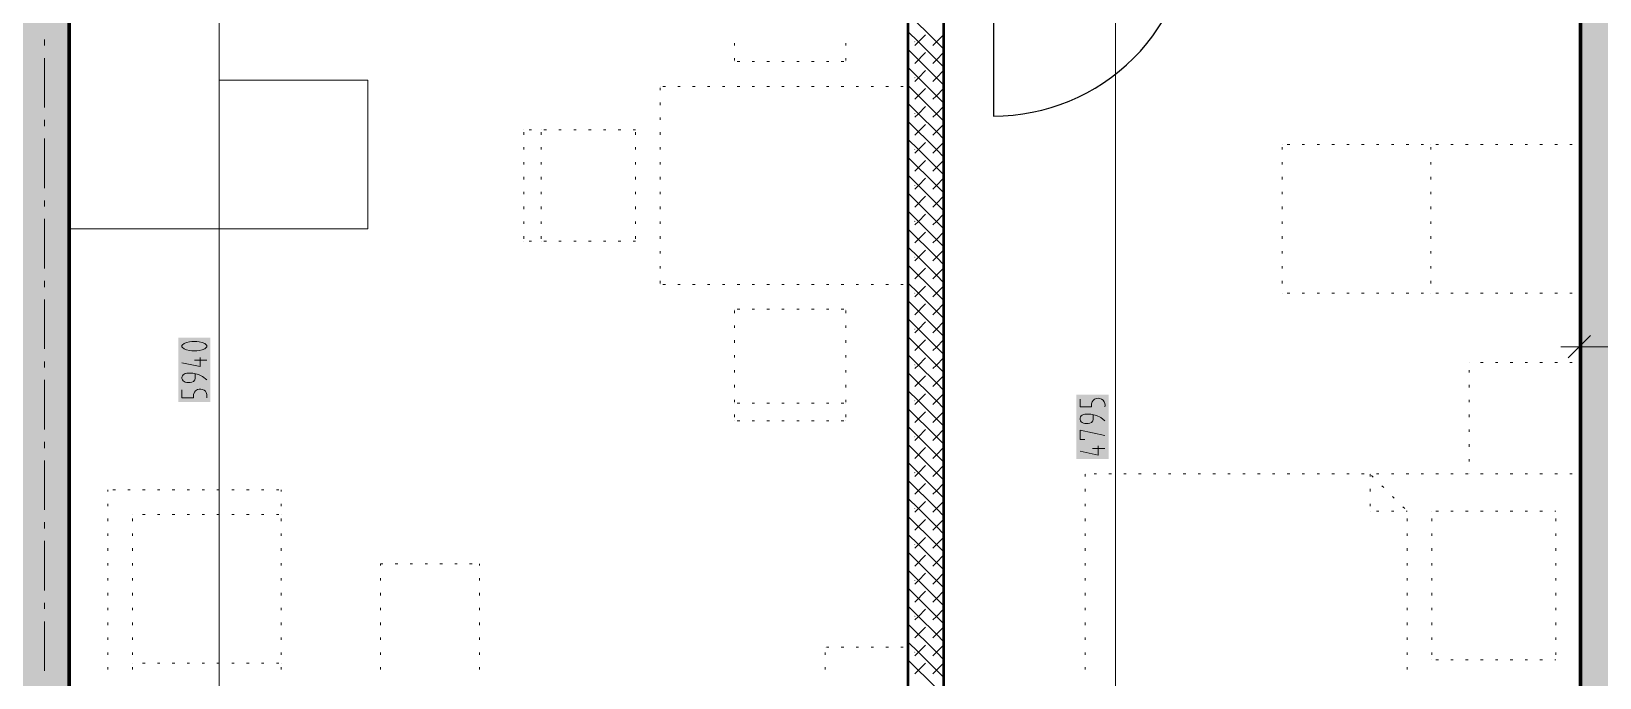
# Model space of a CAD drawing. Header units: millimetres. Extents: x 0 to 594, y 0 to 420.
# Drawn here: x 350.3 to 415.2, y 149.7 to 176.4 of the extents above; entities that cross this region are included whole.
import ezdxf

# ---------------------------------------------------------------- set-up
doc = ezdxf.new("R2010")
doc.units = ezdxf.units.MM
doc.header["$LTSCALE"] = 8
for name, color, linetype in [('PDF_Dvere', 7, 'Continuous'), ('PDF_Koty delkove', 7, 'Continuous'), ('PDF_Kuchyne', 7, 'Continuous'), ('PDF_Nabytek', 7, 'Continuous'), ('PDF_Osy hlavni', 7, 'Continuous'), ('PDF_Pricky zdene', 7, 'Continuous'), ('PDF_Steny obvodove nosne', 7, 'Continuous')]:
    doc.layers.add(name, color=color, linetype=linetype)

msp = doc.modelspace()

# ---------------------------------------------------------------- linework, layer by layer
at = {"layer": 'PDF_Dvere', "lineweight": 25}
msp.add_lwpolyline([(390.12, 181.118), (390.12, 172.918, 0.414214), (398.319, 181.118), (398.125, 181.118)], format="xyb", dxfattribs=at)
at = {"layer": 'PDF_Koty delkove', "lineweight": 18}
for points in [[(358.088, 144.14), (358.088, 147.014), (358.088, 192.854), (358.088, 194.34), (358.088, 195.878), (358.088, 205.615), (358.088, 207.204), (358.088, 215.711), (358.088, 218.325)], [(395.175, 131.969), (395.175, 163.41), (395.175, 172.733), (395.175, 181.118), (395.175, 182.604), (395.175, 212.995), (395.175, 215.762), (395.175, 218.325)], [(414.361, 164.142), (414.361, 163.373), (414.361, 162.604)], [(414.822, 163.834), (413.899, 162.912)], [(357.302, 162.932), (357.302, 162.549), (356.551, 162.714)], [(414.361, 163.373), (413.592, 163.373)], [(545.764, 163.373), (530.717, 163.373), (514.707, 163.373), (503.945, 163.373), (501.177, 163.373), (481.087, 163.373), (459.665, 163.373), (456.898, 163.373), (436.142, 163.373), (416.513, 163.373), (414.361, 163.373)], [(357.576, 162.002), (357.405, 162.139), (357.234, 162.221), (356.995, 162.275), (356.755, 162.275), (356.687, 162.261), (356.636, 162.234), (356.602, 162.207), (356.567, 162.166), (356.551, 162.111), (356.551, 162.057), (356.567, 162.002), (356.602, 161.96), (356.636, 161.933), (356.687, 161.905), (356.755, 161.891), (356.892, 161.891), (356.96, 161.905), (357.029, 161.933), (357.08, 162.002), (357.097, 162.057), (357.097, 162.248)], [(357.576, 162.823), (357.063, 162.823)], [(356.551, 161.591), (356.551, 161.262), (357.029, 161.262), (357.029, 161.4), (357.063, 161.495), (357.115, 161.55), (357.2, 161.604), (357.267, 161.618), (357.336, 161.618), (357.405, 161.604), (357.472, 161.577), (357.524, 161.536), (357.558, 161.482), (357.576, 161.4), (357.576, 161.262)], [(394.729, 160.305), (394.558, 160.442), (394.387, 160.525), (394.148, 160.579), (393.908, 160.579), (393.84, 160.565), (393.789, 160.538), (393.755, 160.511), (393.72, 160.47), (393.704, 160.415), (393.704, 160.36), (393.72, 160.305), (393.755, 160.264), (393.789, 160.237), (393.84, 160.209), (393.908, 160.195), (394.045, 160.195), (394.113, 160.209), (394.182, 160.237), (394.233, 160.305), (394.25, 160.36), (394.25, 160.552)], [(393.908, 159.538), (393.704, 159.538), (393.704, 159.922), (394.729, 159.703)], [(394.455, 159.265), (394.455, 158.881), (393.704, 159.046)], [(394.729, 159.155), (394.216, 159.155)]]:
    msp.add_lwpolyline(points, dxfattribs=at)
msp.add_lwpolyline([(357.165, 163.589), (356.96, 163.589), (356.858, 163.575), (356.738, 163.548), (356.636, 163.507), (356.567, 163.453), (356.551, 163.425), (356.551, 163.371), (356.567, 163.343), (356.636, 163.289), (356.738, 163.247), (356.858, 163.22), (356.96, 163.206), (357.165, 163.206), (357.267, 163.22), (357.387, 163.247), (357.49, 163.289), (357.558, 163.343), (357.576, 163.371), (357.576, 163.425), (357.558, 163.453), (357.49, 163.507), (357.387, 163.548), (357.267, 163.575)], close=True, dxfattribs=at)
msp.add_lwpolyline([(393.704, 161.209), (393.704, 160.88), (394.182, 160.88), (394.182, 161.017, -1.034054), (394.729, 160.88)], format="xyb", dxfattribs=at)
at = {"layer": 'PDF_Koty delkove', "color": 7, "lineweight": 18, "true_color": 0xffffff, "transparency": 33554559}
for points in [[(357.73, 161.081), (357.73, 163.743), (356.397, 161.081), (356.397, 163.743)], [(394.883, 158.727), (394.883, 161.389), (393.55, 158.727), (393.55, 161.389)]]:
    msp.add_solid(points, dxfattribs=at)
at = {"layer": 'PDF_Kuchyne', "lineweight": 13}
msp.add_lwpolyline([(351.939, 168.254), (364.239, 168.254), (364.239, 174.404), (358.089, 174.404), (358.089, 186.704), (370.337, 186.704), (370.337, 192.854), (351.939, 192.854), (351.939, 186.704)], dxfattribs=at)
at = {"layer": 'PDF_Nabytek', "lineweight": 13}
for points in [[(379.404, 175.837), (379.404, 175.939)], [(384.016, 175.837), (384.016, 175.939)], [(379.404, 175.222), (379.404, 175.324)], [(379.404, 175.176), (379.404, 175.176)], [(379.404, 175.176), (379.404, 175.176)], [(379.624, 175.176), (379.522, 175.176)], [(380.239, 175.176), (380.137, 175.176)], [(380.854, 175.176), (380.752, 175.176)], [(381.469, 175.176), (381.367, 175.176)], [(382.084, 175.176), (381.982, 175.176)], [(382.699, 175.176), (382.597, 175.176)], [(383.314, 175.176), (383.212, 175.176)], [(383.929, 175.176), (383.827, 175.176)], [(384.016, 175.222), (384.016, 175.324)], [(384.016, 175.176), (384.016, 175.176)], [(384.016, 175.176), (384.016, 175.176)], [(376.333, 174.151), (376.333, 174.151)], [(376.333, 174.151), (376.333, 174.151)], [(376.333, 173.992), (376.333, 174.094)], [(376.549, 174.151), (376.447, 174.151)], [(377.164, 174.151), (377.062, 174.151)], [(377.779, 174.151), (377.677, 174.151)], [(378.394, 174.151), (378.292, 174.151)], [(379.009, 174.151), (378.907, 174.151)], [(379.624, 174.151), (379.522, 174.151)], [(380.239, 174.151), (380.137, 174.151)], [(380.854, 174.151), (380.752, 174.151)], [(381.469, 174.151), (381.367, 174.151)], [(382.084, 174.151), (381.982, 174.151)], [(382.699, 174.151), (382.597, 174.151)], [(383.314, 174.151), (383.212, 174.151)], [(383.929, 174.151), (383.827, 174.151)], [(384.544, 174.151), (384.442, 174.151)], [(385.159, 174.151), (385.057, 174.151)], [(385.774, 174.151), (385.672, 174.151)], [(386.389, 174.151), (386.287, 174.151)], [(386.583, 174.151), (386.583, 174.151)], [(386.583, 174.151), (386.583, 174.151)], [(386.583, 173.992), (386.583, 174.094)], [(376.333, 173.377), (376.333, 173.479)], [(386.583, 173.377), (386.583, 173.479)], [(376.333, 172.762), (376.333, 172.864)], [(386.583, 172.762), (386.583, 172.864)], [(370.696, 172.357), (370.696, 172.357)], [(370.696, 172.357), (370.696, 172.357)], [(370.696, 172.147), (370.696, 172.249)], [(371.014, 172.357), (370.912, 172.357)], [(371.413, 172.357), (371.413, 172.357)], [(371.413, 172.147), (371.413, 172.249)], [(371.629, 172.357), (371.527, 172.357)], [(372.244, 172.357), (372.142, 172.357)], [(372.859, 172.357), (372.757, 172.357)], [(373.474, 172.357), (373.372, 172.357)], [(374.089, 172.357), (373.987, 172.357)], [(374.704, 172.357), (374.602, 172.357)], [(375.308, 172.357), (375.217, 172.357)], [(375.308, 172.357), (375.308, 172.357)], [(375.308, 172.357), (375.308, 172.357)], [(375.308, 172.147), (375.308, 172.249)], [(376.333, 172.147), (376.333, 172.249)], [(386.583, 172.147), (386.583, 172.249)], [(370.696, 171.532), (370.696, 171.634)], [(371.413, 171.532), (371.413, 171.634)], [(375.308, 171.532), (375.308, 171.634)], [(376.333, 171.532), (376.333, 171.634)], [(386.583, 171.532), (386.583, 171.634)], [(402.061, 171.739), (402.061, 171.739)], [(402.061, 171.739), (402.061, 171.739)], [(402.061, 171.739), (402.061, 171.739)], [(402.061, 171.532), (402.061, 171.634)], [(402.061, 171.532), (402.061, 171.634)], [(402.379, 171.739), (402.277, 171.739)], [(402.994, 171.739), (402.892, 171.739)], [(403.609, 171.739), (403.507, 171.739)], [(404.224, 171.739), (404.122, 171.739)], [(404.839, 171.739), (404.737, 171.739)], [(405.454, 171.739), (405.352, 171.739)], [(406.069, 171.739), (405.967, 171.739)], [(406.684, 171.739), (406.582, 171.739)], [(407.299, 171.739), (407.197, 171.739)], [(407.914, 171.739), (407.812, 171.739)], [(408.211, 171.739), (408.211, 171.739)], [(408.211, 171.532), (408.211, 171.634)], [(408.529, 171.739), (408.427, 171.739)], [(409.144, 171.739), (409.042, 171.739)], [(409.759, 171.739), (409.656, 171.739)], [(410.374, 171.739), (410.271, 171.739)], [(410.989, 171.739), (410.886, 171.739)], [(411.604, 171.739), (411.501, 171.739)], [(412.219, 171.739), (412.116, 171.739)], [(412.834, 171.739), (412.731, 171.739)], [(413.449, 171.739), (413.346, 171.739)], [(414.064, 171.739), (413.961, 171.739)], [(414.361, 171.739), (414.361, 171.739)], [(370.696, 170.917), (370.696, 171.019)], [(371.413, 170.917), (371.413, 171.019)], [(375.308, 170.917), (375.308, 171.019)], [(376.333, 170.917), (376.333, 171.019)], [(386.583, 170.917), (386.583, 171.019)], [(402.061, 170.917), (402.061, 171.019)], [(402.061, 170.917), (402.061, 171.019)], [(408.211, 170.917), (408.211, 171.019)], [(370.696, 170.302), (370.696, 170.404)], [(371.413, 170.302), (371.413, 170.404)], [(375.308, 170.302), (375.308, 170.404)], [(376.333, 170.302), (376.333, 170.404)], [(386.583, 170.302), (386.583, 170.404)], [(402.061, 170.302), (402.061, 170.404)], [(402.061, 170.302), (402.061, 170.404)], [(408.211, 170.302), (408.211, 170.404)], [(370.696, 169.687), (370.696, 169.789)], [(371.413, 169.687), (371.413, 169.789)], [(375.308, 169.687), (375.308, 169.789)], [(376.333, 169.687), (376.333, 169.789)], [(386.583, 169.687), (386.583, 169.789)], [(402.061, 169.687), (402.061, 169.789)], [(402.061, 169.687), (402.061, 169.789)], [(408.211, 169.687), (408.211, 169.789)], [(370.696, 169.072), (370.696, 169.174)], [(371.413, 169.072), (371.413, 169.174)], [(375.308, 169.072), (375.308, 169.174)], [(376.333, 169.072), (376.333, 169.174)], [(386.583, 169.072), (386.583, 169.174)], [(402.061, 169.072), (402.061, 169.174)], [(402.061, 169.072), (402.061, 169.174)], [(408.211, 169.072), (408.211, 169.174)], [(370.696, 168.457), (370.696, 168.559)], [(371.413, 168.457), (371.413, 168.559)], [(375.308, 168.457), (375.308, 168.559)], [(376.333, 168.457), (376.333, 168.559)], [(386.583, 168.457), (386.583, 168.559)], [(402.061, 168.457), (402.061, 168.559)], [(402.061, 168.457), (402.061, 168.559)], [(408.211, 168.457), (408.211, 168.559)], [(370.696, 167.842), (370.696, 167.944)], [(370.696, 167.744), (370.696, 167.744)], [(370.696, 167.744), (370.696, 167.744)], [(371.014, 167.744), (370.912, 167.744)], [(371.413, 167.842), (371.413, 167.944)], [(371.413, 167.744), (371.413, 167.744)], [(371.629, 167.744), (371.527, 167.744)], [(372.244, 167.744), (372.142, 167.744)], [(372.859, 167.744), (372.757, 167.744)], [(373.474, 167.744), (373.372, 167.744)], [(374.089, 167.744), (373.987, 167.744)], [(374.704, 167.744), (374.602, 167.744)], [(375.308, 167.744), (375.217, 167.744)], [(375.308, 167.842), (375.308, 167.944)], [(375.308, 167.744), (375.308, 167.744)], [(375.308, 167.744), (375.308, 167.744)], [(376.333, 167.842), (376.333, 167.944)], [(386.583, 167.842), (386.583, 167.944)], [(402.061, 167.842), (402.061, 167.944)], [(402.061, 167.842), (402.061, 167.944)], [(408.211, 167.842), (408.211, 167.944)], [(376.333, 167.227), (376.333, 167.329)], [(386.583, 167.227), (386.583, 167.329)], [(402.061, 167.227), (402.061, 167.329)], [(402.061, 167.227), (402.061, 167.329)], [(408.211, 167.227), (408.211, 167.329)], [(376.333, 166.612), (376.333, 166.714)], [(376.333, 165.997), (376.333, 166.099)], [(386.583, 166.612), (386.583, 166.714)], [(386.583, 165.997), (386.583, 166.099)], [(402.061, 166.612), (402.061, 166.714)], [(402.061, 166.612), (402.061, 166.714)], [(402.061, 165.997), (402.061, 166.099)], [(402.061, 165.997), (402.061, 166.099)], [(408.211, 166.612), (408.211, 166.714)], [(408.211, 165.997), (408.211, 166.099)], [(376.333, 165.951), (376.333, 165.951)], [(376.333, 165.951), (376.333, 165.951)], [(376.549, 165.951), (376.447, 165.951)], [(377.164, 165.951), (377.062, 165.951)], [(377.779, 165.951), (377.677, 165.951)], [(378.394, 165.951), (378.292, 165.951)], [(379.009, 165.951), (378.907, 165.951)], [(379.624, 165.951), (379.522, 165.951)], [(380.239, 165.951), (380.137, 165.951)], [(380.854, 165.951), (380.752, 165.951)], [(381.469, 165.951), (381.367, 165.951)], [(382.084, 165.951), (381.982, 165.951)], [(382.699, 165.951), (382.597, 165.951)], [(383.314, 165.951), (383.212, 165.951)], [(383.929, 165.951), (383.827, 165.951)], [(384.544, 165.951), (384.442, 165.951)], [(385.159, 165.951), (385.057, 165.951)], [(385.774, 165.951), (385.672, 165.951)], [(386.389, 165.951), (386.287, 165.951)], [(386.583, 165.951), (386.583, 165.951)], [(386.583, 165.951), (386.583, 165.951)], [(402.061, 165.589), (402.061, 165.589)], [(402.061, 165.589), (402.061, 165.589)], [(402.061, 165.589), (402.061, 165.589)], [(402.379, 165.589), (402.277, 165.589)], [(402.994, 165.589), (402.892, 165.589)], [(403.609, 165.589), (403.507, 165.589)], [(404.224, 165.589), (404.122, 165.589)], [(404.839, 165.589), (404.737, 165.589)], [(405.454, 165.589), (405.352, 165.589)], [(406.069, 165.589), (405.967, 165.589)], [(406.684, 165.589), (406.582, 165.589)], [(407.299, 165.589), (407.197, 165.589)], [(407.914, 165.589), (407.812, 165.589)], [(408.211, 165.589), (408.211, 165.589)], [(408.529, 165.589), (408.427, 165.589)], [(409.144, 165.589), (409.042, 165.589)], [(409.759, 165.589), (409.656, 165.589)], [(410.374, 165.589), (410.271, 165.589)], [(410.989, 165.589), (410.886, 165.589)], [(411.604, 165.589), (411.501, 165.589)], [(412.219, 165.589), (412.116, 165.589)], [(412.834, 165.589), (412.731, 165.589)], [(413.449, 165.589), (413.346, 165.589)], [(414.064, 165.589), (413.961, 165.589)], [(414.361, 165.589), (414.361, 165.589)], [(379.404, 164.926), (379.404, 164.926)], [(379.404, 164.926), (379.404, 164.926)], [(379.404, 164.767), (379.404, 164.869)], [(379.624, 164.926), (379.522, 164.926)], [(380.239, 164.926), (380.137, 164.926)], [(380.854, 164.926), (380.752, 164.926)], [(381.469, 164.926), (381.367, 164.926)], [(382.084, 164.926), (381.982, 164.926)], [(382.699, 164.926), (382.597, 164.926)], [(383.314, 164.926), (383.212, 164.926)], [(383.929, 164.926), (383.827, 164.926)], [(384.016, 164.926), (384.016, 164.926)], [(384.016, 164.926), (384.016, 164.926)], [(384.016, 164.767), (384.016, 164.869)], [(379.404, 164.152), (379.404, 164.254)], [(384.016, 164.152), (384.016, 164.254)], [(379.404, 163.537), (379.404, 163.639)], [(384.016, 163.537), (384.016, 163.639)], [(379.404, 162.922), (379.404, 163.024)], [(384.016, 162.922), (384.016, 163.024)], [(379.404, 162.307), (379.404, 162.409)], [(384.016, 162.307), (384.016, 162.409)], [(409.799, 162.719), (409.799, 162.719)], [(409.799, 162.719), (409.799, 162.719)], [(409.799, 162.307), (409.799, 162.409)], [(410.374, 162.719), (410.271, 162.719)], [(410.989, 162.719), (410.886, 162.719)], [(411.604, 162.719), (411.501, 162.719)], [(412.219, 162.719), (412.116, 162.719)], [(412.834, 162.719), (412.731, 162.719)], [(413.449, 162.719), (413.346, 162.719)], [(414.064, 162.719), (413.961, 162.719)], [(414.412, 162.719), (414.412, 162.719)], [(414.412, 162.719), (414.412, 162.719)], [(414.412, 162.307), (414.412, 162.409)], [(379.404, 161.692), (379.404, 161.794)], [(384.016, 161.692), (384.016, 161.794)], [(409.799, 161.692), (409.799, 161.794)], [(414.412, 161.692), (414.412, 161.794)], [(379.404, 161.077), (379.404, 161.179)], [(379.404, 161.031), (379.404, 161.031)], [(379.624, 161.031), (379.522, 161.031)], [(380.239, 161.031), (380.137, 161.031)], [(380.854, 161.031), (380.752, 161.031)], [(381.469, 161.031), (381.367, 161.031)], [(382.084, 161.031), (381.982, 161.031)], [(382.699, 161.031), (382.597, 161.031)], [(383.314, 161.031), (383.212, 161.031)], [(383.929, 161.031), (383.827, 161.031)], [(384.016, 161.077), (384.016, 161.179)], [(384.016, 161.031), (384.016, 161.031)], [(409.799, 161.077), (409.799, 161.179)], [(414.412, 161.077), (414.412, 161.179)], [(379.404, 160.462), (379.404, 160.564)], [(379.404, 160.313), (379.404, 160.313)], [(379.404, 160.313), (379.404, 160.313)], [(379.624, 160.313), (379.522, 160.313)], [(380.239, 160.313), (380.137, 160.313)], [(380.854, 160.313), (380.752, 160.313)], [(381.469, 160.313), (381.367, 160.313)], [(382.084, 160.313), (381.982, 160.313)], [(382.699, 160.313), (382.597, 160.313)], [(383.314, 160.313), (383.212, 160.313)], [(383.929, 160.313), (383.827, 160.313)], [(384.016, 160.462), (384.016, 160.564)], [(384.016, 160.313), (384.016, 160.313)], [(384.016, 160.313), (384.016, 160.313)], [(409.799, 160.462), (409.799, 160.564)], [(414.412, 160.462), (414.412, 160.564)], [(409.799, 159.847), (409.799, 159.949)], [(414.412, 159.847), (414.412, 159.949)], [(409.799, 159.232), (409.799, 159.334)], [(414.412, 159.232), (414.412, 159.334)], [(409.799, 158.617), (409.799, 158.719)], [(414.412, 158.617), (414.412, 158.719)], [(393.912, 158.107), (393.912, 158.107)], [(393.912, 158.107), (393.912, 158.107)], [(393.912, 158.002), (393.912, 158.104)], [(394.384, 158.107), (394.282, 158.107)], [(394.999, 158.107), (394.897, 158.107)], [(395.614, 158.107), (395.512, 158.107)], [(396.229, 158.107), (396.127, 158.107)], [(396.844, 158.107), (396.742, 158.107)], [(397.459, 158.107), (397.357, 158.107)], [(398.074, 158.107), (397.972, 158.107)], [(398.689, 158.107), (398.587, 158.107)], [(399.304, 158.107), (399.202, 158.107)], [(399.919, 158.107), (399.817, 158.107)], [(400.534, 158.107), (400.432, 158.107)], [(401.149, 158.107), (401.047, 158.107)], [(401.764, 158.107), (401.662, 158.107)], [(402.379, 158.107), (402.277, 158.107)], [(402.994, 158.107), (402.892, 158.107)], [(403.609, 158.107), (403.507, 158.107)], [(404.224, 158.107), (404.122, 158.107)], [(404.839, 158.107), (404.737, 158.107)], [(405.454, 158.107), (405.352, 158.107)], [(405.699, 158.107), (405.699, 158.107)], [(405.699, 158.107), (405.699, 158.107)], [(405.699, 158.002), (405.699, 158.104)], [(405.83, 157.976), (405.757, 158.049)], [(406.069, 158.107), (405.967, 158.107)], [(406.684, 158.107), (406.582, 158.107)], [(407.299, 158.107), (407.197, 158.107)], [(407.914, 158.107), (407.812, 158.107)], [(408.529, 158.107), (408.427, 158.107)], [(409.144, 158.107), (409.042, 158.107)], [(409.759, 158.107), (409.656, 158.107)], [(409.799, 158.107), (409.799, 158.107)], [(410.374, 158.107), (410.271, 158.107)], [(410.989, 158.107), (410.886, 158.107)], [(411.604, 158.107), (411.501, 158.107)], [(412.219, 158.107), (412.116, 158.107)], [(412.834, 158.107), (412.731, 158.107)], [(413.449, 158.107), (413.346, 158.107)], [(414.064, 158.107), (413.961, 158.107)], [(414.412, 158.107), (414.412, 158.107)], [(414.412, 158.107), (414.412, 158.107)], [(414.412, 158.107), (414.412, 158.107)], [(414.412, 158.002), (414.412, 158.104)], [(353.485, 157.387), (353.485, 157.456)], [(353.485, 157.456), (353.485, 157.456)], [(353.485, 157.456), (353.485, 157.456)], [(353.795, 157.456), (353.692, 157.456)], [(354.41, 157.456), (354.307, 157.456)], [(355.025, 157.456), (354.922, 157.456)], [(355.64, 157.456), (355.537, 157.456)], [(356.254, 157.456), (356.152, 157.456)], [(356.869, 157.456), (356.767, 157.456)], [(357.484, 157.456), (357.382, 157.456)], [(358.099, 157.456), (357.997, 157.456)], [(358.714, 157.456), (358.612, 157.456)], [(359.329, 157.456), (359.227, 157.456)], [(359.944, 157.456), (359.842, 157.456)], [(360.559, 157.456), (360.457, 157.456)], [(360.66, 157.387), (360.66, 157.456)], [(360.66, 157.456), (360.66, 157.456)], [(360.66, 157.456), (360.66, 157.456)], [(393.912, 157.387), (393.912, 157.489)], [(405.699, 157.387), (405.699, 157.489)], [(406.265, 157.541), (406.192, 157.614)], [(406.7, 157.106), (406.627, 157.179)], [(414.412, 157.387), (414.412, 157.489)], [(353.485, 156.772), (353.485, 156.874)], [(354.51, 156.431), (354.51, 156.431)], [(354.51, 156.431), (354.51, 156.431)], [(355.025, 156.431), (354.922, 156.431)], [(355.64, 156.431), (355.537, 156.431)], [(356.254, 156.431), (356.152, 156.431)], [(356.869, 156.431), (356.767, 156.431)], [(357.484, 156.431), (357.382, 156.431)], [(358.099, 156.431), (357.997, 156.431)], [(358.714, 156.431), (358.612, 156.431)], [(359.329, 156.431), (359.227, 156.431)], [(359.944, 156.431), (359.842, 156.431)], [(360.559, 156.431), (360.457, 156.431)], [(360.66, 156.772), (360.66, 156.874)], [(360.66, 156.431), (360.66, 156.431)], [(393.912, 156.772), (393.912, 156.874)], [(405.699, 156.772), (405.699, 156.874)], [(405.699, 156.569), (405.699, 156.569)], [(405.699, 156.569), (405.699, 156.569)], [(406.069, 156.569), (405.967, 156.569)], [(406.684, 156.569), (406.582, 156.569)], [(407.134, 156.672), (407.062, 156.744)], [(407.237, 156.569), (407.197, 156.569)], [(407.237, 156.569), (407.237, 156.569)], [(407.237, 156.569), (407.237, 156.569)], [(407.237, 156.569), (407.237, 156.569)], [(408.262, 156.569), (408.262, 156.569)], [(408.262, 156.569), (408.262, 156.569)], [(408.529, 156.569), (408.427, 156.569)], [(409.144, 156.569), (409.042, 156.569)], [(409.759, 156.569), (409.656, 156.569)], [(410.374, 156.569), (410.271, 156.569)], [(410.989, 156.569), (410.886, 156.569)], [(411.604, 156.569), (411.501, 156.569)], [(412.219, 156.569), (412.116, 156.569)], [(412.834, 156.569), (412.731, 156.569)], [(413.387, 156.569), (413.346, 156.569)], [(413.387, 156.569), (413.387, 156.569)], [(414.412, 156.772), (414.412, 156.874)], [(353.485, 156.157), (353.485, 156.259)], [(354.51, 156.157), (354.51, 156.259)], [(360.66, 156.157), (360.66, 156.259)], [(393.912, 156.157), (393.912, 156.259)], [(407.237, 156.157), (407.237, 156.259)], [(408.262, 156.157), (408.262, 156.259)], [(413.387, 156.157), (413.387, 156.259)], [(414.412, 156.157), (414.412, 156.259)], [(353.485, 155.542), (353.485, 155.644)], [(354.51, 155.542), (354.51, 155.644)], [(360.66, 155.542), (360.66, 155.644)], [(393.912, 155.542), (393.912, 155.644)], [(407.237, 155.542), (407.237, 155.644)], [(408.262, 155.542), (408.262, 155.644)], [(413.387, 155.542), (413.387, 155.644)], [(414.412, 155.542), (414.412, 155.644)], [(353.485, 154.927), (353.485, 155.029)], [(353.485, 154.312), (353.485, 154.414)], [(354.51, 154.927), (354.51, 155.029)], [(354.51, 154.312), (354.51, 154.414)], [(360.66, 154.927), (360.66, 155.029)], [(360.66, 154.312), (360.66, 154.414)], [(393.912, 154.927), (393.912, 155.029)], [(393.912, 154.312), (393.912, 154.414)], [(407.237, 154.927), (407.237, 155.029)], [(407.237, 154.312), (407.237, 154.414)], [(408.262, 154.927), (408.262, 155.029)], [(408.262, 154.312), (408.262, 154.414)], [(413.387, 154.927), (413.387, 155.029)], [(413.387, 154.312), (413.387, 154.414)], [(414.412, 154.927), (414.412, 155.029)], [(414.412, 154.312), (414.412, 154.414)], [(353.485, 153.697), (353.485, 153.799)], [(354.51, 153.697), (354.51, 153.799)], [(360.66, 153.697), (360.66, 153.799)], [(364.76, 154.381), (364.76, 154.381)], [(364.76, 154.312), (364.76, 154.381)], [(364.76, 154.381), (364.76, 154.381)], [(364.76, 153.697), (364.76, 153.799)], [(364.864, 154.381), (364.762, 154.381)], [(365.479, 154.381), (365.377, 154.381)], [(366.094, 154.381), (365.992, 154.381)], [(366.709, 154.381), (366.607, 154.381)], [(367.324, 154.381), (367.222, 154.381)], [(367.939, 154.381), (367.837, 154.381)], [(368.554, 154.381), (368.452, 154.381)], [(368.86, 154.381), (368.86, 154.381)], [(368.86, 154.312), (368.86, 154.381)], [(368.86, 154.381), (368.86, 154.381)], [(368.86, 153.697), (368.86, 153.799)], [(393.912, 153.697), (393.912, 153.799)], [(407.237, 153.697), (407.237, 153.799)], [(408.262, 153.697), (408.262, 153.799)], [(413.387, 153.697), (413.387, 153.799)], [(414.412, 153.697), (414.412, 153.799)], [(353.485, 153.082), (353.485, 153.184)], [(354.51, 153.082), (354.51, 153.184)], [(360.66, 153.082), (360.66, 153.184)], [(364.76, 153.082), (364.76, 153.184)], [(368.86, 153.082), (368.86, 153.184)], [(393.912, 153.082), (393.912, 153.184)], [(407.237, 153.082), (407.237, 153.184)], [(408.262, 153.082), (408.262, 153.184)], [(413.387, 153.082), (413.387, 153.184)], [(414.412, 153.082), (414.412, 153.184)], [(353.485, 152.467), (353.485, 152.569)], [(354.51, 152.467), (354.51, 152.569)], [(360.66, 152.467), (360.66, 152.569)], [(364.76, 152.467), (364.76, 152.569)], [(368.86, 152.467), (368.86, 152.569)], [(393.912, 152.467), (393.912, 152.569)], [(407.237, 152.467), (407.237, 152.569)], [(408.262, 152.467), (408.262, 152.569)], [(413.387, 152.467), (413.387, 152.569)], [(414.412, 152.467), (414.412, 152.569)], [(353.485, 151.852), (353.485, 151.954)], [(354.51, 151.852), (354.51, 151.954)], [(360.66, 151.852), (360.66, 151.954)], [(364.76, 151.852), (364.76, 151.954)], [(368.86, 151.852), (368.86, 151.954)], [(393.912, 151.852), (393.912, 151.954)], [(407.237, 151.852), (407.237, 151.954)], [(408.262, 151.852), (408.262, 151.954)], [(413.387, 151.852), (413.387, 151.954)], [(414.412, 151.852), (414.412, 151.954)], [(353.485, 151.237), (353.485, 151.339)], [(354.51, 151.237), (354.51, 151.339)], [(360.66, 151.237), (360.66, 151.339)], [(364.76, 151.237), (364.76, 151.339)], [(368.86, 151.237), (368.86, 151.339)], [(393.912, 151.237), (393.912, 151.339)], [(407.237, 151.237), (407.237, 151.339)], [(408.262, 151.237), (408.262, 151.339)], [(413.387, 151.237), (413.387, 151.339)], [(414.412, 151.237), (414.412, 151.339)], [(353.485, 150.622), (353.485, 150.724)], [(354.51, 150.622), (354.51, 150.724)], [(360.66, 150.622), (360.66, 150.724)], [(364.76, 150.622), (364.76, 150.724)], [(368.86, 150.622), (368.86, 150.724)], [(383.158, 150.932), (383.158, 150.932)], [(383.158, 150.932), (383.158, 150.932)], [(383.158, 150.622), (383.158, 150.724)], [(383.314, 150.932), (383.212, 150.932)], [(383.929, 150.932), (383.827, 150.932)], [(384.544, 150.932), (384.442, 150.932)], [(385.159, 150.932), (385.057, 150.932)], [(385.774, 150.932), (385.672, 150.932)], [(386.389, 150.932), (386.287, 150.932)], [(386.583, 150.932), (386.583, 150.932)], [(386.583, 150.932), (386.583, 150.932)], [(386.583, 150.622), (386.583, 150.724)], [(393.912, 150.622), (393.912, 150.724)], [(407.237, 150.622), (407.237, 150.724)], [(408.262, 150.622), (408.262, 150.724)], [(413.387, 150.622), (413.387, 150.724)], [(414.412, 150.622), (414.412, 150.724)], [(353.485, 150.007), (353.485, 150.109)], [(354.51, 150.281), (354.51, 150.281)], [(354.51, 150.007), (354.51, 150.109)], [(355.025, 150.281), (354.922, 150.281)], [(355.64, 150.281), (355.537, 150.281)], [(356.254, 150.281), (356.152, 150.281)], [(356.869, 150.281), (356.767, 150.281)], [(357.484, 150.281), (357.382, 150.281)], [(358.099, 150.281), (357.997, 150.281)], [(358.714, 150.281), (358.612, 150.281)], [(359.329, 150.281), (359.227, 150.281)], [(359.944, 150.281), (359.842, 150.281)], [(360.559, 150.281), (360.457, 150.281)], [(360.66, 150.281), (360.66, 150.281)], [(360.66, 150.007), (360.66, 150.109)], [(364.76, 150.007), (364.76, 150.109)], [(368.86, 150.007), (368.86, 150.109)], [(383.158, 150.007), (383.158, 150.109)], [(386.583, 150.007), (386.583, 150.109)], [(393.912, 150.007), (393.912, 150.109)], [(407.237, 150.007), (407.237, 150.109)], [(408.262, 150.419), (408.262, 150.419)], [(408.262, 150.419), (408.262, 150.419)], [(408.529, 150.419), (408.427, 150.419)], [(409.144, 150.419), (409.042, 150.419)], [(409.759, 150.419), (409.656, 150.419)], [(410.374, 150.419), (410.271, 150.419)], [(410.989, 150.419), (410.886, 150.419)], [(411.604, 150.419), (411.501, 150.419)], [(412.219, 150.419), (412.116, 150.419)], [(412.834, 150.419), (412.731, 150.419)], [(413.387, 150.419), (413.346, 150.419)], [(413.387, 150.419), (413.387, 150.419)], [(413.387, 150.419), (413.387, 150.419)], [(414.412, 150.007), (414.412, 150.109)]]:
    msp.add_lwpolyline(points, dxfattribs=at)
at = {"layer": 'PDF_Osy hlavni', "lineweight": 18}
for points in [[(350.862, 175.837), (350.862, 176.093)], [(350.862, 173.274), (350.862, 175.324)], [(350.862, 172.505), (350.862, 172.762)], [(350.862, 169.943), (350.862, 171.993)], [(350.862, 169.174), (350.862, 169.43)], [(350.862, 166.612), (350.862, 168.662)], [(350.862, 165.843), (350.862, 166.099)], [(350.862, 163.28), (350.862, 165.33)], [(350.862, 162.512), (350.862, 162.768)], [(350.862, 159.949), (350.862, 161.999)], [(350.862, 159.181), (350.862, 159.437)], [(350.862, 156.618), (350.862, 158.668)], [(350.862, 155.849), (350.862, 156.106)], [(350.862, 153.287), (350.862, 155.337)], [(350.862, 152.518), (350.862, 152.774)], [(350.862, 149.956), (350.862, 152.006)]]:
    msp.add_lwpolyline(points, dxfattribs=at)
at = {"layer": 'PDF_Pricky zdene', "lineweight": 50}
msp.add_lwpolyline([(388.07, 131.969), (388.07, 181.118), (386.583, 181.118), (386.583, 131.969), (386.583, 131.816), (388.07, 131.816)], dxfattribs=at)
at = {"layer": 'PDF_Pricky zdene', "lineweight": 9}
for points in [[(388.059, 176.29), (387.762, 175.993), (386.583, 177.172)], [(387.019, 175.993), (386.583, 176.428)], [(386.87, 175.844), (387.019, 175.993)], [(388.07, 174.942), (387.762, 175.25), (387.019, 175.993), (387.316, 176.29)], [(387.613, 175.844), (387.762, 175.993)], [(388.07, 175.685), (387.762, 175.993)], [(388.059, 174.804), (387.762, 174.507), (386.583, 175.685)], [(386.87, 175.101), (387.316, 175.547)], [(387.613, 175.101), (387.762, 175.25), (388.059, 175.547)], [(387.019, 174.507), (386.583, 174.942)], [(388.07, 173.456), (387.762, 173.763), (387.019, 174.507), (387.316, 174.804)], [(388.059, 173.318), (387.762, 173.02), (386.583, 174.199)], [(386.87, 174.358), (387.019, 174.507)], [(386.87, 173.615), (387.316, 174.061)], [(387.613, 174.358), (387.762, 174.507)], [(387.613, 173.615), (387.762, 173.763), (388.059, 174.061)], [(388.07, 174.199), (387.762, 174.507)], [(387.019, 173.02), (386.583, 173.456)], [(388.07, 171.97), (387.762, 172.277), (387.019, 173.02), (387.316, 173.318)], [(388.059, 171.831), (387.762, 171.534), (386.583, 172.713)], [(386.87, 172.872), (387.019, 173.02)], [(387.613, 172.872), (387.762, 173.02)], [(388.07, 172.713), (387.762, 173.02)], [(387.019, 171.534), (386.583, 171.97)], [(386.87, 172.129), (387.316, 172.574)], [(387.613, 172.129), (387.762, 172.277), (388.059, 172.574)], [(386.87, 171.385), (387.019, 171.534)], [(388.07, 170.483), (387.762, 170.791), (387.019, 171.534), (387.316, 171.831)], [(387.613, 171.385), (387.762, 171.534)], [(388.07, 171.227), (387.762, 171.534)], [(388.059, 170.345), (387.762, 170.048), (386.583, 171.227)], [(386.87, 170.642), (387.316, 171.088)], [(387.613, 170.642), (387.762, 170.791), (388.059, 171.088)], [(387.019, 170.048), (386.583, 170.483)], [(386.87, 169.899), (387.019, 170.048)], [(387.019, 170.048), (387.316, 170.345)], [(388.07, 168.997), (387.762, 169.305), (387.019, 170.048)], [(387.613, 169.899), (387.762, 170.048)], [(388.07, 169.74), (387.762, 170.048)], [(387.762, 168.562), (386.583, 169.74)], [(386.87, 169.156), (387.316, 169.602)], [(387.762, 169.305), (388.059, 169.602)], [(387.019, 168.562), (386.583, 168.997)], [(387.019, 168.562), (387.316, 168.859)], [(387.613, 169.156), (387.762, 169.305)], [(387.762, 168.562), (388.059, 168.859)], [(387.762, 167.075), (386.583, 168.254)], [(386.87, 168.413), (387.019, 168.562)], [(386.87, 167.67), (387.316, 168.116)], [(388.059, 168.116), (387.762, 167.818), (387.019, 168.562)], [(387.613, 168.413), (387.762, 168.562)], [(388.07, 168.254), (387.762, 168.562)], [(387.019, 167.075), (386.583, 167.511)], [(387.613, 167.67), (387.762, 167.818)], [(388.07, 167.511), (387.762, 167.818)], [(387.762, 165.589), (386.583, 166.768)], [(386.87, 166.927), (387.019, 167.075)], [(387.019, 167.075), (387.316, 167.373)], [(387.762, 166.332), (387.019, 167.075)], [(387.613, 166.927), (387.762, 167.075)], [(387.762, 167.075), (388.059, 167.373)], [(388.07, 166.768), (387.762, 167.075)], [(386.87, 166.184), (387.316, 166.629)], [(388.07, 166.025), (387.762, 166.332), (387.613, 166.184)], [(387.762, 166.332), (388.059, 166.629)], [(387.019, 165.589), (386.583, 166.025)], [(386.87, 165.44), (387.019, 165.589)], [(387.019, 165.589), (387.316, 165.886)], [(387.762, 164.846), (387.019, 165.589)], [(387.613, 165.44), (387.762, 165.589)], [(387.762, 165.589), (388.059, 165.886)], [(388.07, 165.282), (387.762, 165.589)], [(387.762, 164.103), (386.583, 165.282)], [(386.87, 164.697), (387.316, 165.143)], [(388.07, 164.538), (387.762, 164.846), (387.613, 164.697)], [(387.762, 164.846), (388.059, 165.143)], [(387.019, 164.103), (386.583, 164.538)], [(387.019, 164.103), (387.316, 164.4)], [(387.762, 164.103), (388.059, 164.4)], [(387.762, 162.617), (386.583, 163.795)], [(386.87, 163.954), (387.019, 164.103)], [(386.87, 163.211), (387.316, 163.657)], [(387.762, 163.36), (387.019, 164.103)], [(387.613, 163.954), (387.762, 164.103)], [(388.07, 163.795), (387.762, 164.103)], [(387.762, 163.36), (388.059, 163.657)], [(387.019, 162.617), (386.583, 163.052)], [(387.019, 162.617), (387.316, 162.914)], [(387.613, 163.211), (387.762, 163.36)], [(388.07, 163.052), (387.762, 163.36)], [(387.762, 162.617), (388.059, 162.914)], [(387.762, 161.13), (386.583, 162.309)], [(386.87, 162.468), (387.019, 162.617)], [(387.762, 161.874), (387.019, 162.617)], [(387.613, 162.468), (387.762, 162.617)], [(388.07, 162.309), (387.762, 162.617)], [(387.019, 161.13), (386.583, 161.566)], [(386.87, 161.725), (387.316, 162.171)], [(388.07, 161.566), (387.762, 161.874), (387.613, 161.725)], [(387.762, 161.874), (388.059, 162.171)], [(386.87, 160.982), (387.019, 161.13)], [(387.019, 161.13), (387.316, 161.428)], [(387.762, 160.387), (387.019, 161.13)], [(387.613, 160.982), (387.762, 161.13)], [(387.762, 161.13), (388.059, 161.428)], [(388.07, 160.823), (387.762, 161.13)], [(387.762, 159.644), (386.583, 160.823)], [(386.87, 160.239), (387.316, 160.685)], [(387.613, 160.239), (387.762, 160.387), (388.059, 160.685)], [(388.07, 160.08), (387.762, 160.387)], [(387.019, 159.644), (386.583, 160.08)], [(386.87, 159.496), (387.019, 159.644)], [(387.019, 159.644), (387.316, 159.941)], [(387.762, 158.901), (387.019, 159.644)], [(387.613, 159.496), (387.762, 159.644)], [(387.762, 159.644), (388.059, 159.941)], [(388.07, 159.337), (387.762, 159.644)], [(387.762, 158.158), (386.583, 159.337)], [(386.87, 158.752), (387.316, 159.198)], [(387.613, 158.752), (387.762, 158.901), (388.059, 159.198)], [(387.019, 158.158), (386.583, 158.594)], [(387.019, 158.158), (387.316, 158.455)], [(388.07, 158.594), (387.762, 158.901)], [(387.762, 158.158), (388.059, 158.455)], [(388.059, 156.969), (387.762, 156.672), (386.583, 157.85)], [(386.87, 158.009), (387.019, 158.158)], [(386.87, 157.266), (387.316, 157.712)], [(387.762, 157.415), (387.019, 158.158)], [(387.613, 158.009), (387.762, 158.158)], [(388.07, 157.85), (387.762, 158.158)], [(388.07, 157.107), (387.762, 157.415), (388.059, 157.712)], [(387.019, 156.672), (386.583, 157.107)], [(387.613, 157.266), (387.762, 157.415)], [(388.07, 154.878), (387.762, 155.185), (386.583, 156.364)], [(386.87, 156.523), (387.019, 156.672), (387.316, 156.969)], [(387.762, 155.929), (387.019, 156.672)], [(387.613, 156.523), (387.762, 156.672)], [(388.07, 156.364), (387.762, 156.672)], [(386.87, 155.78), (387.316, 156.226)], [(387.613, 155.78), (387.762, 155.929)], [(388.07, 155.621), (387.762, 155.929), (388.059, 156.226)], [(387.019, 155.185), (386.583, 155.621)], [(386.87, 155.037), (387.019, 155.185), (387.316, 155.483)], [(388.059, 154.74), (387.762, 154.442), (387.019, 155.185)], [(387.613, 155.037), (387.762, 155.185), (388.059, 155.483)], [(388.07, 153.392), (387.762, 153.699), (386.583, 154.878)], [(386.87, 154.294), (387.316, 154.74)], [(388.07, 154.135), (387.762, 154.442), (387.613, 154.294)], [(387.762, 152.956), (387.019, 153.699), (386.583, 154.135)], [(386.87, 153.551), (387.019, 153.699), (387.316, 153.996)], [(387.613, 153.551), (387.762, 153.699), (388.059, 153.996)], [(388.07, 151.905), (387.762, 152.213), (386.583, 153.392)], [(386.87, 152.807), (387.316, 153.253)], [(387.762, 152.956), (388.059, 153.253)], [(387.762, 151.47), (387.019, 152.213), (386.583, 152.649)], [(386.87, 152.064), (387.019, 152.213), (387.316, 152.51)], [(387.613, 152.807), (387.762, 152.956)], [(387.613, 152.064), (387.762, 152.213), (388.059, 152.51)], [(388.07, 152.649), (387.762, 152.956)], [(388.07, 150.419), (387.762, 150.727), (386.583, 151.905)], [(386.87, 151.321), (387.316, 151.767)], [(387.613, 151.321), (387.762, 151.47)], [(387.762, 151.47), (388.059, 151.767)], [(388.07, 151.162), (387.762, 151.47)], [(387.762, 149.984), (387.019, 150.727), (386.583, 151.162)], [(386.87, 150.578), (387.019, 150.727), (387.316, 151.024)], [(387.613, 150.578), (387.762, 150.727), (388.059, 151.024)], [(388.07, 148.933), (387.762, 149.241), (386.583, 150.419)], [(386.87, 149.835), (387.316, 150.281)], [(388.07, 149.676), (387.762, 149.984), (387.613, 149.835)], [(387.762, 149.984), (388.059, 150.281)]]:
    msp.add_lwpolyline(points, dxfattribs=at)
at = {"layer": 'PDF_Pricky zdene', "lineweight": 9, "transparency": 33554559}
for points in [[(386.87, 175.973), (386.847, 175.996), (386.893, 175.996), (386.87, 176.019)], [(387.762, 175.97), (387.739, 175.993), (387.785, 175.993), (387.762, 176.016)], [(386.87, 174.486), (386.847, 174.51), (386.893, 174.51), (386.87, 174.533)], [(387.762, 174.483), (387.739, 174.507), (387.785, 174.507), (387.762, 174.53)], [(386.87, 173), (386.847, 173.023), (386.893, 173.023), (386.87, 173.046)], [(387.762, 172.997), (387.739, 173.02), (387.785, 173.02), (387.762, 173.043)], [(386.87, 171.514), (386.847, 171.537), (386.893, 171.537), (386.87, 171.56)], [(387.762, 171.511), (387.739, 171.534), (387.785, 171.534), (387.762, 171.557)], [(386.87, 170.028), (386.847, 170.051), (386.893, 170.051), (386.87, 170.074)], [(387.762, 170.025), (387.739, 170.048), (387.785, 170.048), (387.762, 170.071)], [(386.87, 168.541), (386.847, 168.565), (386.893, 168.565), (386.87, 168.588)], [(387.762, 168.539), (387.739, 168.562), (387.785, 168.562), (387.762, 168.585)], [(386.87, 167.055), (386.847, 167.078), (386.893, 167.078), (386.87, 167.101)], [(387.762, 167.052), (387.739, 167.075), (387.785, 167.075), (387.762, 167.098)], [(386.87, 165.569), (386.847, 165.592), (386.893, 165.592), (386.87, 165.615)], [(387.762, 165.566), (387.739, 165.589), (387.785, 165.589), (387.762, 165.612)], [(386.87, 164.083), (386.847, 164.106), (386.893, 164.106), (386.87, 164.129)], [(387.762, 164.08), (387.739, 164.103), (387.785, 164.103), (387.762, 164.126)], [(386.87, 162.597), (386.847, 162.62), (386.893, 162.62), (386.87, 162.643)], [(387.762, 162.594), (387.739, 162.617), (387.785, 162.617), (387.762, 162.64)], [(386.87, 161.11), (386.847, 161.133), (386.893, 161.133), (386.87, 161.156)], [(387.762, 161.107), (387.739, 161.13), (387.785, 161.13), (387.762, 161.153)], [(386.87, 159.624), (386.847, 159.647), (386.893, 159.647), (386.87, 159.67)], [(387.762, 159.621), (387.739, 159.644), (387.785, 159.644), (387.762, 159.667)], [(386.87, 158.138), (386.847, 158.161), (386.893, 158.161), (386.87, 158.184)], [(387.762, 158.135), (387.739, 158.158), (387.785, 158.158), (387.762, 158.181)], [(386.87, 156.652), (386.847, 156.675), (386.893, 156.675), (386.87, 156.698)], [(387.762, 156.649), (387.739, 156.672), (387.785, 156.672), (387.762, 156.695)], [(386.87, 155.165), (386.847, 155.188), (386.893, 155.188), (386.87, 155.211)], [(387.762, 155.162), (387.739, 155.185), (387.785, 155.185), (387.762, 155.209)], [(386.87, 153.679), (386.847, 153.702), (386.893, 153.702), (386.87, 153.725)], [(387.762, 153.676), (387.739, 153.699), (387.785, 153.699), (387.762, 153.722)], [(386.87, 152.193), (386.847, 152.216), (386.893, 152.216), (386.87, 152.239)], [(387.762, 152.19), (387.739, 152.213), (387.785, 152.213), (387.762, 152.236)], [(386.87, 150.707), (386.847, 150.73), (386.893, 150.73), (386.87, 150.753)], [(387.762, 150.704), (387.739, 150.727), (387.785, 150.727), (387.762, 150.75)]]:
    msp.add_solid(points, dxfattribs=at)
at = {"layer": 'PDF_Steny obvodove nosne', "lineweight": 70}
for points in [[(351.887, 129.561), (351.887, 131.969), (351.887, 205.615), (351.887, 215.711), (351.887, 218.171), (349.837, 218.171), (349.837, 215.711), (349.837, 207.204), (349.837, 205.615), (349.837, 131.969), (349.837, 129.561)], [(416.462, 129.561), (416.462, 131.969), (416.462, 187.114), (416.462, 188.6), (416.462, 212.482), (416.462, 215.25), (416.462, 218.171), (414.412, 218.171), (414.412, 215.557), (414.412, 131.969), (414.412, 129.561)]]:
    msp.add_lwpolyline(points, close=True, dxfattribs=at)
at = {"layer": 'PDF_Steny obvodove nosne', "color": 9, "lineweight": 9, "true_color": 0xc0c0c0, "transparency": 33554559}
for points in [[(351.887, 129.561), (351.887, 218.171), (349.837, 129.561), (349.837, 218.171)], [(416.462, 129.561), (416.462, 218.171), (414.412, 129.561), (414.412, 218.171)]]:
    msp.add_solid(points, dxfattribs=at)

doc.saveas('drawing.dxf')
